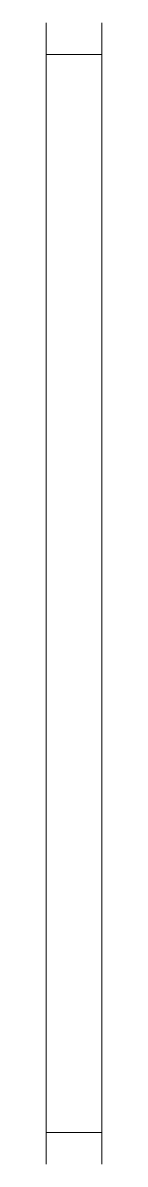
# Model space of a CAD drawing. Header units: millimetres. Extents: x -2.2 to 0, y -22.5 to 22.5.
import ezdxf

# ---------------------------------------------------------------- set-up
doc = ezdxf.new("R2010")
doc.units = ezdxf.units.MM
doc.header["$LTSCALE"] = 0.5
doc.layers.get('0').update_dxf_attribs({"color": 9, "lineweight": 15})

msp = doc.modelspace()

# ---------------------------------------------------------------- linework, layer by layer
at = {"ltscale": 0.5}
for p, q in [((-2.2, 22.5), (-2.2, -22.5)), ((0, 22.5), (0, -22.5)), ((-2.2, 21.25), (0, 21.25)), ((-2.2, -21.25), (0, -21.25))]:
    msp.add_line(p, q, dxfattribs=at)

doc.saveas('drawing.dxf')
